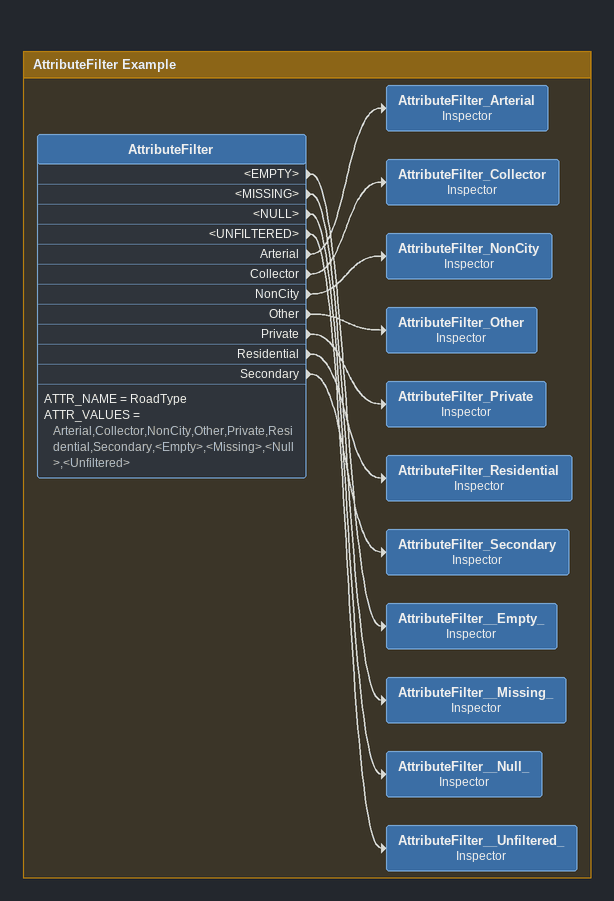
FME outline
Bookmark: AttributeFilter Example
AttributeFilter
    ATTR_NAME = RoadType
    ATTR_VALUES = Arterial,Collector,NonCity,Other,Private,Residential,Secondary,<Empty>,<Missing>,<Null>,<Unfiltered>
    <EMPTY> -> AttributeFilter__Empty_
    <MISSING> -> AttributeFilter__Missing_
    <NULL> -> AttributeFilter__Null_
    <UNFILTERED> -> AttributeFilter__Unfiltered_
    Arterial -> AttributeFilter_Arterial
    Collector -> AttributeFilter_Collector
    NonCity -> AttributeFilter_NonCity
    Other -> AttributeFilter_Other
    Private -> AttributeFilter_Private
    Residential -> AttributeFilter_Residential
    Secondary -> AttributeFilter_Secondary
AttributeFilter_Arterial: Inspector
AttributeFilter_Collector: Inspector
AttributeFilter_NonCity: Inspector
AttributeFilter_Other: Inspector
AttributeFilter_Private: Inspector
AttributeFilter_Residential: Inspector
AttributeFilter_Secondary: Inspector
AttributeFilter__Empty_: Inspector
AttributeFilter__Missing_: Inspector
AttributeFilter__Null_: Inspector
AttributeFilter__Unfiltered_: Inspector
